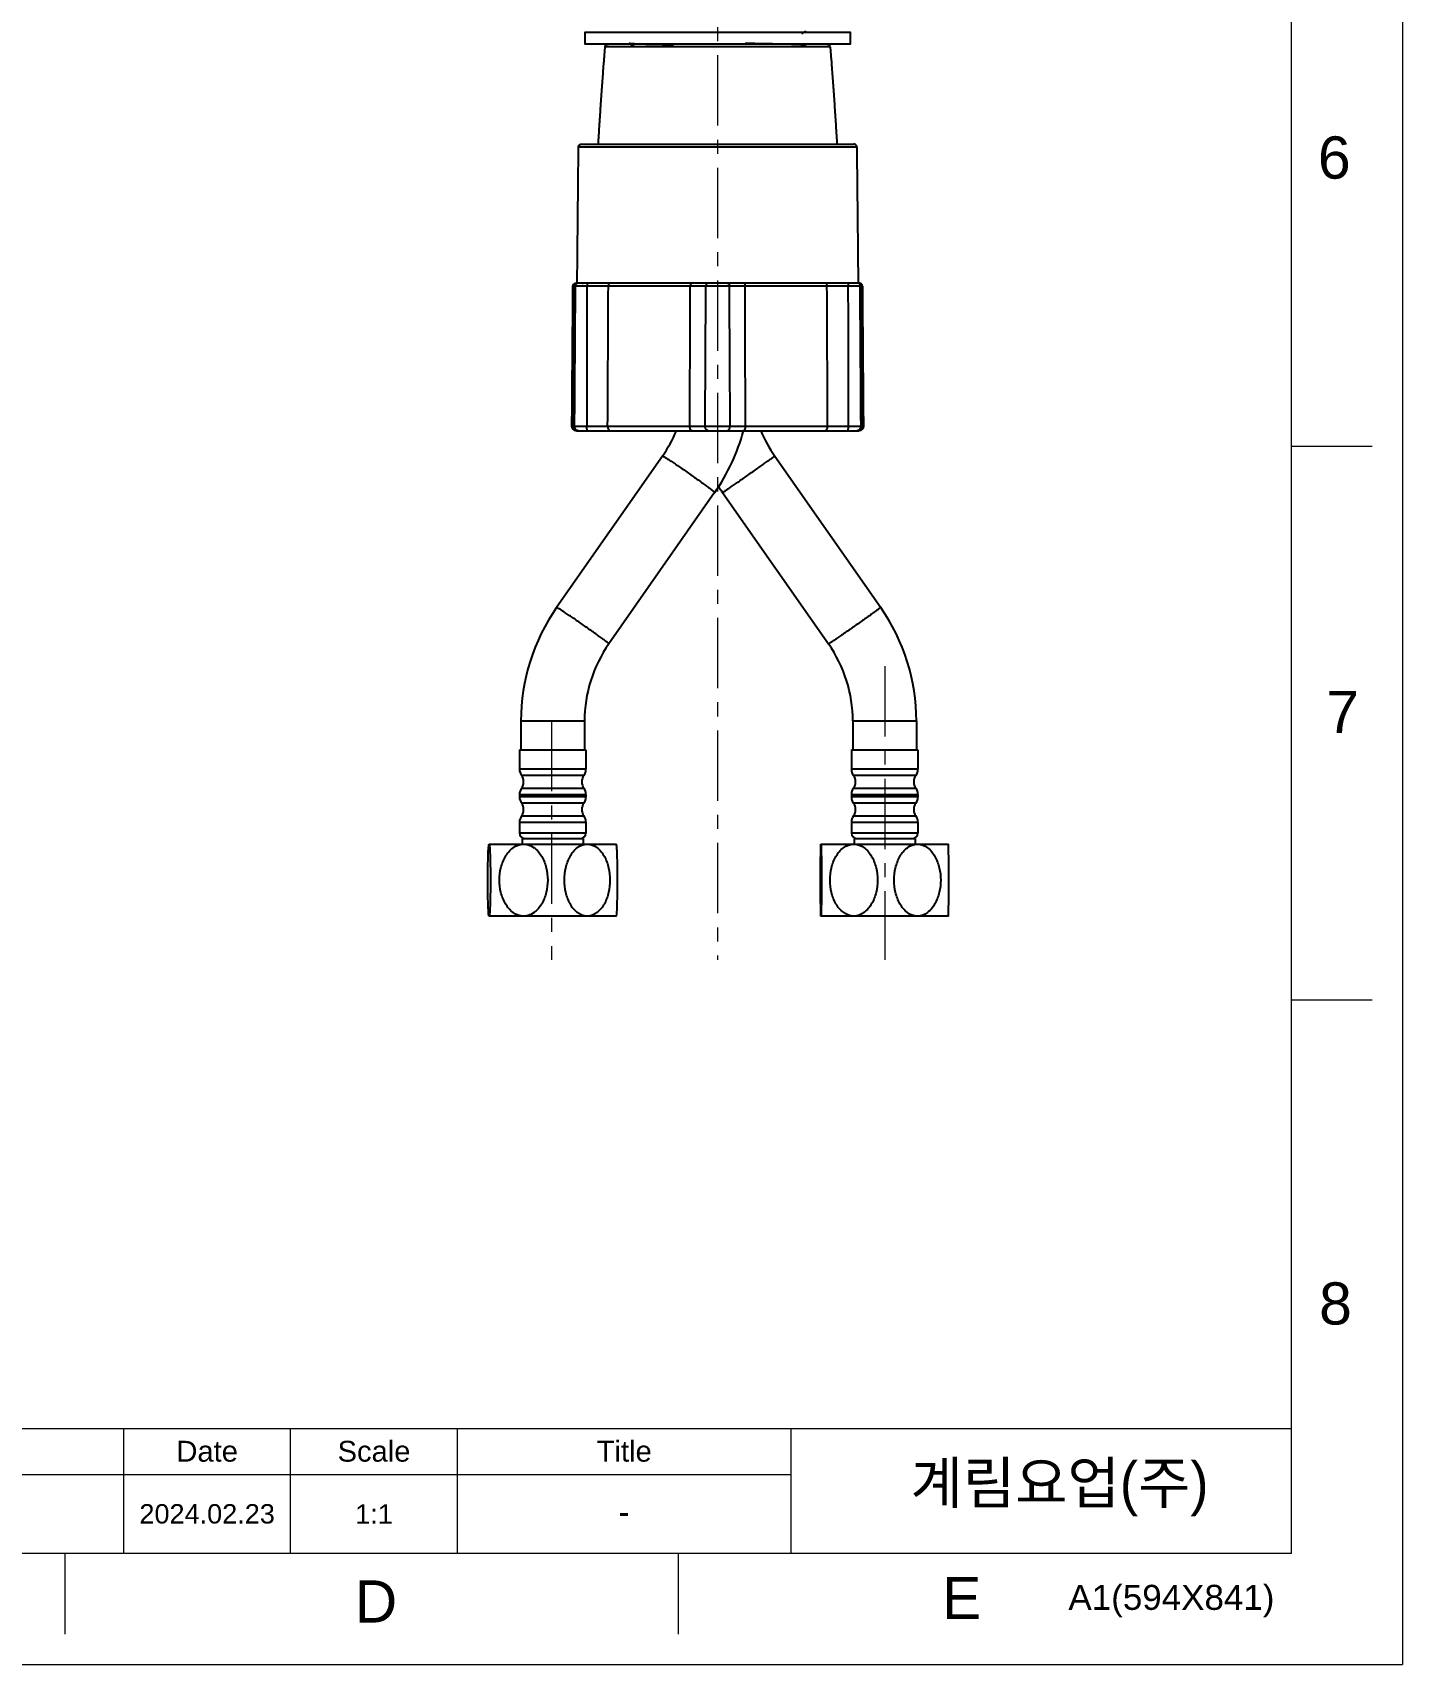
# Model space of a CAD drawing. Header units: millimetres. Extents: x 4823 to 5417, y 1245 to 2085.
# Drawn here: x 5169.3 to 5416.7, y 1245.4 to 1540.1 of the extents above; entities that cross this region are included whole.
import ezdxf

# ---------------------------------------------------------------- set-up
doc = ezdxf.new("R2010")
doc.units = ezdxf.units.MM
doc.linetypes.add('CENTERX2', pattern=[20.32, 12.7, -2.54, 2.54, -2.54])
for name, color, linetype, lineweight in [('CENTER', 1, 'CENTERX2', 15), ('FORM', 7, 'Continuous', 13), ('TEXT', 2, 'Continuous', 13)]:
    doc.layers.add(name, color=color, linetype=linetype, lineweight=lineweight)
doc.styles.add('ARIAL', font='arial.ttf')
doc.styles.add('ROMANS', font='Gulim.ttf')
doc.styles.get("Standard").update_dxf_attribs({"font": 'arial.ttf'})

msp = doc.modelspace()

# ---------------------------------------------------------------- linework, layer by layer
at = {"color": 7, "linetype": 'Continuous'}
for p, q in [((5283.09, 1463.64), (5263.96, 1436.29)), ((5283.09, 1463.64), (5283.1, 1463.64)), ((5303.36, 1463.64), (5322.5, 1436.29)), ((5292.51, 1457.05), (5273.39, 1429.7)), ((5293.94, 1457.04), (5293.94, 1457.04)), ((5293.94, 1457.04), (5313.08, 1429.7)), ((5263.97, 1436.29), (5263.96, 1436.29)), ((5313.08, 1429.7), (5313.08, 1429.7)), ((5257.51, 1415.79), (5269.01, 1415.79)), ((5257.51, 1415.79), (5257.51, 1410.55)), ((5269.01, 1415.79), (5269.01, 1410.55)), ((5317.47, 1415.79), (5328.97, 1415.79)), ((5317.47, 1415.79), (5317.47, 1410.55)), ((5328.97, 1415.79), (5328.97, 1410.55)), ((5257.26, 1410.55), (5269.26, 1410.55)), ((5257.26, 1410.55), (5257.26, 1407.11)), ((5269.26, 1410.55), (5269.26, 1407.11)), ((5317.22, 1410.55), (5329.22, 1410.55)), ((5317.22, 1410.55), (5317.22, 1407.11)), ((5329.22, 1410.55), (5329.22, 1407.11)), ((5269.26, 1407.11), (5257.26, 1407.11)), ((5268.88, 1405.94), (5257.63, 1405.94)), ((5329.22, 1407.11), (5317.22, 1407.11)), ((5328.84, 1405.94), (5317.59, 1405.94)), ((5257.63, 1403.65), (5268.88, 1403.65)), ((5317.59, 1403.65), (5328.84, 1403.65)), ((5257.26, 1402.49), (5269.26, 1402.49)), ((5257.26, 1402.49), (5257.26, 1402.11)), ((5269.26, 1402.11), (5257.26, 1402.11)), ((5268.88, 1400.94), (5257.63, 1400.94)), ((5269.26, 1402.49), (5269.26, 1402.11)), ((5317.22, 1402.49), (5329.22, 1402.49)), ((5317.22, 1402.49), (5317.22, 1402.11)), ((5329.22, 1402.11), (5317.22, 1402.11)), ((5328.84, 1400.94), (5317.59, 1400.94)), ((5329.22, 1402.49), (5329.22, 1402.11)), ((5257.26, 1397.49), (5269.26, 1397.49)), ((5257.26, 1397.49), (5257.26, 1395.55)), ((5257.63, 1398.65), (5268.88, 1398.65)), ((5269.26, 1397.49), (5269.26, 1395.55)), ((5317.22, 1397.49), (5329.22, 1397.49)), ((5317.22, 1397.49), (5317.22, 1395.55)), ((5317.59, 1398.65), (5328.84, 1398.65)), ((5329.22, 1397.49), (5329.22, 1395.55)), ((5269.26, 1395.55), (5257.26, 1395.55)), ((5257.76, 1394.55), (5268.76, 1394.55)), ((5257.76, 1394.55), (5257.76, 1393.55)), ((5268.76, 1394.55), (5268.76, 1393.55)), ((5329.22, 1395.55), (5317.22, 1395.55)), ((5317.72, 1394.55), (5328.72, 1394.55)), ((5317.72, 1394.55), (5317.72, 1393.55)), ((5328.72, 1394.55), (5328.72, 1393.55)), ((5251.73, 1393.47), (5251.76, 1393.55)), ((5251.74, 1393.51), (5251.77, 1393.55)), ((5251.76, 1393.55), (5274.76, 1393.55)), ((5274.78, 1393.47), (5274.76, 1393.55)), ((5311.71, 1393.52), (5311.72, 1393.55)), ((5311.72, 1393.55), (5334.72, 1393.55)), ((5311.71, 1393.54), (5311.72, 1393.55)), ((5334.73, 1393.52), (5334.72, 1393.55)), ((5251.74, 1380.59), (5251.72, 1380.68)), ((5251.76, 1380.55), (5251.73, 1380.63)), ((5251.77, 1380.55), (5251.74, 1380.59)), ((5274.76, 1380.55), (5251.76, 1380.55)), ((5274.76, 1380.55), (5274.78, 1380.63)), ((5274.77, 1380.59), (5274.79, 1380.68)), ((5311.72, 1380.55), (5311.71, 1380.58)), ((5311.72, 1380.55), (5311.71, 1380.55)), ((5334.72, 1380.55), (5311.72, 1380.55)), ((5311.72, 1380.55), (5311.72, 1380.55)), ((5334.72, 1380.55), (5334.73, 1380.58))]:
    msp.add_line(p, q, dxfattribs=at)
msp.add_line((5274.76, 1380.55), (5274.76, 1380.55))
for centre, radius, start, end in [((5263.15, 1477.57), 24.33, 325.0497, 337.2577), ((5262.96, 1477.66), 36.03, 325.1059, 344.7401), ((5323.28, 1477.58), 24.32, 202.769, 214.9788), ((5323.18, 1477.52), 35.7, 212.7536, 214.9951), ((5293.28, 1415.79), 35.77, 145.0354, 180.0023), ((5293.21, 1415.79), 35.75, 359.9997, 34.9955), ((5293.28, 1415.79), 24.27, 145.0371, 180.0034), ((5293.21, 1415.79), 24.25, 359.9996, 34.9953), ((5259.26, 1407.11), 2, 180, 215.6591), ((5256.01, 1404.78), 2, 0.59, 35.6591), ((5270.51, 1404.78), 2, 144.3409, 179.41), ((5267.26, 1407.11), 2, 324.3409, 0), ((5319.22, 1407.11), 2, 180, 215.6591), ((5315.97, 1404.78), 2, 0.59, 35.6591), ((5330.47, 1404.78), 2, 144.3409, 179.41), ((5327.22, 1407.11), 2, 324.3409, 0), ((5259.26, 1402.49), 2, 144.3409, 180), ((5256.01, 1404.82), 2, 324.3409, 359.41), ((5270.51, 1404.82), 2, 180.59, 215.6591), ((5267.26, 1402.49), 2, 0, 35.6591), ((5319.22, 1402.49), 2, 144.3409, 180), ((5315.97, 1404.82), 2, 324.3409, 359.41), ((5330.47, 1404.82), 2, 180.59, 215.6591), ((5327.22, 1402.49), 2, 0, 35.6591), ((5259.26, 1402.11), 2, 180, 215.6591), ((5256.01, 1399.78), 2, 0.59, 35.6591), ((5256.01, 1399.82), 2, 324.3409, 359.41), ((5270.51, 1399.78), 2, 144.3409, 179.41), ((5270.51, 1399.82), 2, 180.59, 215.6591), ((5267.26, 1402.11), 2, 324.3409, 0), ((5319.22, 1402.11), 2, 180, 215.6591), ((5315.97, 1399.78), 2, 0.59, 35.6591), ((5315.97, 1399.82), 2, 324.3409, 359.41), ((5330.47, 1399.78), 2, 144.3409, 179.41), ((5330.47, 1399.82), 2, 180.59, 215.6591), ((5327.22, 1402.11), 2, 324.3409, 0), ((5259.26, 1397.49), 2, 144.3409, 180), ((5267.26, 1397.49), 2, 0, 35.6591), ((5319.22, 1397.49), 2, 144.3409, 180), ((5327.22, 1397.49), 2, 0, 35.6591), ((5258.26, 1395.55), 1, 180, 270), ((5268.26, 1395.55), 1, 270, 0), ((5318.22, 1395.55), 1, 180, 270), ((5328.22, 1395.55), 1, 270, 0)]:
    msp.add_arc(centre, radius, start, end, dxfattribs=at)
for points, weights, knots in [([(5317.05, 1540.1), (5317.05, 1540.1), (5293.05, 1540.1), (5269.05, 1540.1), (5269.05, 1540.1)], [1, 0.707106781187, 1, 0.707106781187, 1], [-75.398224, -75.398224, -75.398224, -37.699112, -37.699112, 0, 0, 0]), ([(5269.05, 1538.1), (5269.05, 1538.1), (5293.05, 1538.1), (5317.05, 1538.1), (5317.05, 1538.1)], [1, 0.707106781187, 1, 0.707106781187, 1], [-75.398224, -75.398224, -75.398224, -37.699112, -37.699112, 0, 0, 0]), ([(5267.92, 1519.46), (5267.92, 1519.66), (5268.07, 1519.81), (5268.22, 1519.95), (5268.42, 1519.95)], [0.995895694351, 0.853553390593, 0.853553390593, 0.853553390593, 1], [0.0058748, 0.0058748, 0.0058748, 0.4162846, 0.4162846, 0.8325693, 0.8325693, 0.8325693]), ([(5268.42, 1519.95), (5268.42, 1519.95), (5293.05, 1519.95), (5317.68, 1519.95), (5317.68, 1519.95)], [1, 0.707106781187, 1, 0.707106781187, 1], [-116.054359, -116.054359, -116.054359, -77.369573, -77.369573, -38.684786, -38.684786, -38.684786]), ([(5318.18, 1519.46), (5318.18, 1519.66), (5318.03, 1519.81), (5317.89, 1519.95), (5317.68, 1519.95)], [0.995895694351, 0.853553390593, 0.853553390593, 0.853553390593, 1], [0.0058748, 0.0058748, 0.0058748, 0.4162846, 0.4162846, 0.8325693, 0.8325693, 0.8325693]), ([(5266.92, 1494.33), (5266.92, 1494.54), (5267.07, 1494.68), (5267.21, 1494.83), (5267.42, 1494.83)], [0.99689541334, 0.853553390593, 0.853553390593, 0.853553390593, 1], [0.0044361, 0.0044361, 0.0044361, 0.4162846, 0.4162846, 0.8325693, 0.8325693, 0.8325693]), ([(5319.19, 1494.33), (5319.18, 1494.54), (5319.04, 1494.68), (5318.89, 1494.83), (5318.68, 1494.83)], [0.99689541334, 0.853553390593, 0.853553390593, 0.853553390593, 1], [0.0044361, 0.0044361, 0.0044361, 0.4162846, 0.4162846, 0.8325693, 0.8325693, 0.8325693]), ([(5267.89, 1468.2), (5267.54, 1468.2), (5267.29, 1468.44), (5267.04, 1468.69), (5267.04, 1469.04)], [1, 0.853553390593, 0.853553390593, 0.853553390593, 1], [0, 0, 0, 0.702057, 0.702057, 1.404114, 1.404114, 1.404114])]:
    msp.add_rational_spline(points, weights, degree=2, knots=knots)
for points, degree in [([(5269.05, 1540.1), (5269.05, 1539.1), (5269.05, 1538.1)], 2), ([(5309.05, 1540.38), (5308.76, 1540.21), (5308.48, 1540.05), (5308.19, 1539.88)], 3), ([(5317.05, 1538.1), (5317.05, 1539.1), (5317.05, 1540.1)], 2), ([(5267.68, 1494.83), (5267.8, 1507.14), (5267.92, 1519.46)], 2), ([(5318.18, 1519.46), (5318.31, 1507.14), (5318.43, 1494.83)], 2), ([(5266.73, 1469.05), (5266.82, 1481.69), (5266.92, 1494.33)], 2), ([(5319.19, 1494.33), (5319.28, 1481.69), (5319.38, 1469.05)], 2), ([(5269.63, 1468.2), (5271.64, 1468.2), (5273.66, 1468.2)], 2), ([(5288.44, 1468.2), (5289.92, 1468.2), (5291.39, 1468.2)], 2), ([(5312.45, 1468.2), (5314.46, 1468.2), (5316.48, 1468.2)], 2)]:
    msp.add_open_spline(points, degree=degree)
at = {"lineweight": -3}
for points, knots in [([(5277.06, 1538.14), (5277.08, 1538.15), (5277.14, 1538.16), (5277.25, 1538.17), (5277.26, 1538.17)], [0.468653, 0.468653, 0.468653, 0.468653, 2.521065, 2.58928, 2.58928, 2.58928, 2.58928]), ([(5298.02, 1538.2), (5298.81, 1538.18), (5300.34, 1538.16), (5302.51, 1538.12), (5304.45, 1538.08), (5306.07, 1538.05), (5307.37, 1538.01), (5308.33, 1537.97), (5308.89, 1537.94), (5309.03, 1537.91), (5309.05, 1537.9)], [30.27235, 30.27235, 30.27235, 30.27235, 32.773832, 35.294896, 37.81596, 40.337024, 42.858088, 45.379152, 47.900216, 49.998281, 49.998281, 49.998281, 49.998281]), ([(5285.07, 1537.88), (5284.57, 1537.89), (5283.38, 1537.91), (5281.65, 1537.95), (5280.01, 1537.98), (5278.72, 1538.02), (5277.76, 1538.06), (5277.21, 1538.09), (5277.07, 1538.12), (5277.06, 1538.13)], [33.56164, 33.56164, 33.56164, 33.56164, 35.294897, 37.815961, 40.337025, 42.858089, 45.379153, 47.900217, 50.008165, 50.008165, 50.008165, 50.008165]), ([(5268.87, 1494.83), (5268.83, 1494.83), (5268.79, 1494.82), (5268.74, 1494.81), (5268.71, 1494.8), (5268.67, 1494.79), (5268.63, 1494.77)], [0.0059786, 0.0059786, 0.0059786, 0.0059786, 0.1350386, 0.1350386, 0.1350386, 0.2577187, 0.2577187, 0.2577187, 0.2577187]), ([(5273.52, 1494.81), (5273.49, 1494.8), (5273.46, 1494.77), (5273.43, 1494.74), (5273.41, 1494.71), (5273.38, 1494.68), (5273.36, 1494.63), (5273.35, 1494.59), (5273.33, 1494.54), (5273.32, 1494.49), (5273.31, 1494.44), (5273.31, 1494.38), (5273.31, 1494.33)], [-0.6722082, -0.6722082, -0.6722082, -0.6722082, -0.4973625, -0.4973625, -0.4973625, -0.3295684, -0.3295684, -0.3295684, -0.1648828, -0.1648828, -0.1648828, 0, 0, 0, 0]), ([(5288.28, 1494.81), (5288.26, 1494.8), (5288.23, 1494.77), (5288.21, 1494.74), (5288.19, 1494.71), (5288.17, 1494.68), (5288.15, 1494.63), (5288.13, 1494.59), (5288.12, 1494.54), (5288.11, 1494.49), (5288.1, 1494.44), (5288.1, 1494.38), (5288.1, 1494.33)], [0.1350386, 0.1350386, 0.1350386, 0.1350386, 0.3098843, 0.3098843, 0.3098843, 0.4776785, 0.4776785, 0.4776785, 0.6423641, 0.6423641, 0.6423641, 0.8072468, 0.8072468, 0.8072468, 0.8072468]), ([(5297.82, 1494.81), (5297.85, 1494.8), (5297.87, 1494.77), (5297.9, 1494.74), (5297.92, 1494.71), (5297.94, 1494.68), (5297.95, 1494.63), (5297.97, 1494.59), (5297.98, 1494.54), (5297.99, 1494.49), (5298, 1494.44), (5298.01, 1494.38), (5298.01, 1494.33)], [-0.6722082, -0.6722082, -0.6722082, -0.6722082, -0.4973625, -0.4973625, -0.4973625, -0.3295684, -0.3295684, -0.3295684, -0.1648828, -0.1648828, -0.1648828, 0, 0, 0, 0]), ([(5312.59, 1494.81), (5312.62, 1494.8), (5312.65, 1494.77), (5312.67, 1494.74), (5312.7, 1494.71), (5312.72, 1494.68), (5312.74, 1494.63), (5312.76, 1494.59), (5312.77, 1494.54), (5312.78, 1494.49), (5312.79, 1494.44), (5312.8, 1494.38), (5312.8, 1494.33)], [0.1350386, 0.1350386, 0.1350386, 0.1350386, 0.3098843, 0.3098843, 0.3098843, 0.4776785, 0.4776785, 0.4776785, 0.6423641, 0.6423641, 0.6423641, 0.8072468, 0.8072468, 0.8072468, 0.8072468]), ([(5273.18, 1469.04), (5273.18, 1468.95), (5273.19, 1468.86), (5273.21, 1468.78), (5273.22, 1468.69), (5273.25, 1468.61), (5273.28, 1468.54), (5273.31, 1468.46), (5273.35, 1468.4), (5273.39, 1468.35), (5273.43, 1468.29), (5273.48, 1468.25), (5273.53, 1468.23), (5273.57, 1468.21), (5273.61, 1468.2), (5273.65, 1468.2)], [0.005971, 0.005971, 0.005971, 0.005971, 0.27783, 0.27783, 0.27783, 0.555346, 0.555346, 0.555346, 0.837848, 0.837848, 0.837848, 1.132066, 1.132066, 1.132066, 1.366222, 1.366222, 1.366222, 1.366222]), ([(5288.44, 1468.2), (5288.4, 1468.2), (5288.37, 1468.21), (5288.33, 1468.23), (5288.29, 1468.25), (5288.25, 1468.29), (5288.21, 1468.35), (5288.17, 1468.4), (5288.14, 1468.46), (5288.11, 1468.54), (5288.09, 1468.61), (5288.06, 1468.69), (5288.05, 1468.78), (5288.04, 1468.86), (5288.03, 1468.95), (5288.03, 1469.04)], [0.007729, 0.007729, 0.007729, 0.007729, 0.241884, 0.241884, 0.241884, 0.536103, 0.536103, 0.536103, 0.818605, 0.818605, 0.818605, 1.09612, 1.09612, 1.09612, 1.367979, 1.367979, 1.367979, 1.367979]), ([(5298.07, 1469.04), (5298.07, 1468.95), (5298.07, 1468.86), (5298.05, 1468.78), (5298.04, 1468.69), (5298.02, 1468.61), (5297.99, 1468.54), (5297.97, 1468.46), (5297.93, 1468.4), (5297.9, 1468.35), (5297.86, 1468.29), (5297.82, 1468.25), (5297.77, 1468.23), (5297.74, 1468.21), (5297.7, 1468.2), (5297.66, 1468.2)], [0.005971, 0.005971, 0.005971, 0.005971, 0.27783, 0.27783, 0.27783, 0.555346, 0.555346, 0.555346, 0.837848, 0.837848, 0.837848, 1.132066, 1.132066, 1.132066, 1.366222, 1.366222, 1.366222, 1.366222]), ([(5312.45, 1468.2), (5312.49, 1468.2), (5312.53, 1468.21), (5312.57, 1468.23), (5312.63, 1468.25), (5312.67, 1468.29), (5312.72, 1468.35), (5312.76, 1468.4), (5312.8, 1468.46), (5312.83, 1468.54), (5312.86, 1468.61), (5312.88, 1468.69), (5312.9, 1468.78), (5312.91, 1468.86), (5312.92, 1468.95), (5312.92, 1469.04)], [0.007729, 0.007729, 0.007729, 0.007729, 0.241884, 0.241884, 0.241884, 0.536103, 0.536103, 0.536103, 0.818605, 0.818605, 0.818605, 1.09612, 1.09612, 1.09612, 1.367979, 1.367979, 1.367979, 1.367979])]:
    msp.add_open_spline(points, degree=3, knots=knots, dxfattribs=at)
for points, weights in [([(5271.5, 1519.95), (5272.04, 1529.01), (5272.73, 1537.55)], [0.885204992467, 0.875321584899, 0.868524332197]), ([(5313.38, 1537.55), (5314.06, 1529.01), (5314.6, 1519.95)], [0.868524332197, 0.875321584899, 0.885204992467]), ([(5267.42, 1494.83), (5267.42, 1494.83), (5267.68, 1494.83)], [1, 0.994010013257, 0.993031662969]), ([(5318.68, 1494.83), (5318.68, 1494.83), (5318.38, 1494.83)], [1, 0.993535787301, 0.992908163617]), ([(5267.57, 1468.2), (5266.73, 1468.2), (5266.73, 1469.04)], [1, 0.707106781187, 1]), ([(5267.57, 1468.2), (5267.57, 1468.2), (5267.88, 1468.2)], [1, 0.993423043113, 0.992787533477]), ([(5267.89, 1468.2), (5267.89, 1468.2), (5269.63, 1468.2)], [1, 0.793353340291, 1]), ([(5273.66, 1468.2), (5279.53, 1468.2), (5288.44, 1468.2)], [1, 0.942180502973, 1]), ([(5291.39, 1468.2), (5293.05, 1468.2), (5294.71, 1468.2)], [1, 0.707106781187, 1]), ([(5316.48, 1468.2), (5318.22, 1468.2), (5318.22, 1468.2)], [1, 0.793353340291, 1]), ([(5318.22, 1468.2), (5318.53, 1468.2), (5318.53, 1468.2)], [0.992766999176, 0.993307259035, 1]), ([(5319.38, 1469.04), (5319.38, 1468.2), (5318.53, 1468.2)], [1, 0.707106781187, 1])]:
    msp.add_rational_spline(points, weights, degree=2)
for points, knots in [([(5272.73, 1537.55), (5272.73, 1537.6), (5272.74, 1537.64), (5272.76, 1537.69), (5272.78, 1537.74), (5272.81, 1537.79), (5272.84, 1537.83), (5272.88, 1537.87), (5272.93, 1537.91), (5272.98, 1537.95), (5273.03, 1537.98), (5273.09, 1538.01), (5273.15, 1538.02), (5273.2, 1538.04), (5273.26, 1538.04), (5273.31, 1538.04)], [0, 0, 0, 0, 0.1432172, 0.1432172, 0.1432172, 0.311237, 0.311237, 0.311237, 0.4904467, 0.4904467, 0.4904467, 0.686095, 0.686095, 0.686095, 0.8436884, 0.8436884, 0.8436884, 0.8436884]), ([(5312.79, 1538.04), (5312.85, 1538.04), (5312.9, 1538.04), (5312.95, 1538.02), (5313.01, 1538.01), (5313.08, 1537.98), (5313.13, 1537.94), (5313.19, 1537.9), (5313.24, 1537.85), (5313.28, 1537.8), (5313.32, 1537.75), (5313.35, 1537.69), (5313.36, 1537.63)], [0, 0, 0, 0, 0.155579, 0.155579, 0.155579, 0.3619061, 0.3619061, 0.3619061, 0.5695643, 0.5695643, 0.5695643, 0.7648052, 0.7648052, 0.7648052, 0.7648052])]:
    msp.add_open_spline(points, degree=3, knots=knots)
for points, weights, knots in [([(5313.38, 1537.55), (5307.53, 1537.55), (5293.05, 1537.55), (5278.57, 1537.55), (5272.73, 1537.55)], [1, 0.837843470874, 1, 0.837843470874, 1], [0, 0, 0, 25.661551, 25.661551, 51.323101, 51.323101, 51.323101]), ([(5267.22, 1494.33), (5267.22, 1494.54), (5267.36, 1494.68), (5267.51, 1494.83), (5267.72, 1494.83)], [0.997126641142, 0.853553390593, 0.853553390593, 0.853553390593, 1], [0.0041041, 0.0041041, 0.0041041, 0.4162846, 0.4162846, 0.8325693, 0.8325693, 0.8325693]), ([(5318.89, 1494.33), (5318.89, 1494.54), (5318.74, 1494.68), (5318.59, 1494.83), (5318.38, 1494.83)], [0.997126641142, 0.853553390593, 0.853553390593, 0.853553390593, 1], [0.0041041, 0.0041041, 0.0041041, 0.4162846, 0.4162846, 0.8325693, 0.8325693, 0.8325693]), ([(5291.39, 1468.2), (5291.14, 1468.2), (5290.97, 1468.45), (5290.79, 1468.7), (5290.79, 1469.05)], [1, 0.923210217113, 1, 0.923210217113, 1], [0, 0, 0, 0.66855, 0.66855, 1.3371, 1.3371, 1.3371]), ([(5316.48, 1468.2), (5316.57, 1468.2), (5316.63, 1468.45), (5316.7, 1468.7), (5316.7, 1469.05)], [1, 0.923210217113, 1, 0.923210217113, 1], [0, 0, 0, 0.66855, 0.66855, 1.3371, 1.3371, 1.3371]), ([(5319.06, 1469.04), (5319.06, 1468.69), (5318.81, 1468.44), (5318.57, 1468.2), (5318.22, 1468.2)], [1, 0.853553390593, 0.853553390593, 0.853553390593, 1], [0, 0, 0, 0.702057, 0.702057, 1.404114, 1.404114, 1.404114])]:
    msp.add_rational_spline(points, weights, degree=2, knots=knots, dxfattribs=at)
for points, degree in [([(5277.91, 1537.63), (5277.63, 1537.8), (5277.34, 1537.96), (5277.06, 1538.13)], 3), ([(5308.71, 1538.1), (5308.82, 1538.03), (5308.94, 1537.97), (5309.05, 1537.9)], 3), ([(5267.04, 1469.05), (5267.13, 1481.69), (5267.22, 1494.33)], 2), ([(5267.32, 1494.33), (5267.23, 1481.69), (5267.15, 1469.05)], 2), ([(5269.45, 1494.33), (5269.43, 1481.69), (5269.41, 1469.05)], 2), ([(5273.31, 1494.33), (5271.38, 1494.33), (5269.45, 1494.33)], 2), ([(5273.59, 1494.83), (5271.58, 1494.83), (5269.58, 1494.83)], 2), ([(5273.18, 1469.05), (5273.23, 1477.48), (5273.27, 1485.9), (5273.31, 1494.33)], 3), ([(5288.03, 1469.05), (5288.05, 1477.48), (5288.07, 1485.9), (5288.1, 1494.33)], 3), ([(5290.92, 1494.33), (5289.51, 1494.33), (5288.1, 1494.33)], 2), ([(5291.27, 1494.83), (5289.81, 1494.83), (5288.34, 1494.83)], 2), ([(5290.79, 1469.05), (5290.86, 1481.69), (5290.92, 1494.33)], 2), ([(5297.76, 1494.83), (5296.29, 1494.83), (5294.83, 1494.83)], 2), ([(5298.01, 1494.33), (5296.6, 1494.33), (5295.18, 1494.33)], 2), ([(5295.31, 1469.05), (5295.25, 1481.69), (5295.18, 1494.33)], 2), ([(5298.07, 1469.05), (5298.05, 1477.48), (5298.03, 1485.9), (5298.01, 1494.33)], 3), ([(5316.52, 1494.83), (5314.52, 1494.83), (5312.52, 1494.83)], 2), ([(5316.65, 1494.33), (5314.72, 1494.33), (5312.8, 1494.33)], 2), ([(5312.92, 1469.05), (5312.88, 1477.48), (5312.84, 1485.9), (5312.8, 1494.33)], 3), ([(5316.7, 1469.05), (5316.67, 1481.69), (5316.65, 1494.33)], 2), ([(5318.95, 1469.05), (5318.87, 1481.69), (5318.78, 1494.33)], 2), ([(5318.89, 1494.33), (5318.97, 1481.69), (5319.06, 1469.05)], 2), ([(5269.41, 1469.05), (5271.3, 1469.05), (5273.18, 1469.05)], 2), ([(5288.03, 1469.05), (5289.41, 1469.05), (5290.79, 1469.05)], 2), ([(5294.71, 1468.2), (5296.19, 1468.2), (5297.66, 1468.2)], 2), ([(5295.31, 1469.05), (5296.69, 1469.05), (5298.07, 1469.05)], 2), ([(5312.92, 1469.05), (5314.81, 1469.05), (5316.7, 1469.05)], 2)]:
    msp.add_open_spline(points, degree=degree, dxfattribs=at)
for points, weights in [([(5267.92, 1519.46), (5267.92, 1519.46), (5293.05, 1519.46)], [1, 0.707106781187, 1]), ([(5293.05, 1519.46), (5318.18, 1519.46), (5318.18, 1519.46)], [1, 0.707106781187, 1]), ([(5266.92, 1494.33), (5266.92, 1494.33), (5267.22, 1494.33)], [0.972553313786, 0.972553313786, 0.978195733654]), ([(5269.45, 1494.33), (5267.22, 1494.33), (5267.22, 1494.33)], [1, 0.758819045103, 0.914835766825]), ([(5267.51, 1494.72), (5267.32, 1494.57), (5267.32, 1494.33)], [0.85789133668, 0.833547852898, 1]), ([(5269.58, 1494.83), (5267.72, 1494.83), (5267.72, 1494.83)], [1, 0.793353340291, 1]), ([(5269.58, 1494.83), (5269.45, 1494.83), (5269.45, 1494.33)], [1, 0.709570736537, 1]), ([(5288.1, 1494.33), (5279.23, 1494.33), (5273.31, 1494.33)], [1, 0.945106627571, 1]), ([(5288.34, 1494.83), (5279.46, 1494.83), (5273.59, 1494.83)], [1, 0.943135436436, 1]), ([(5291.27, 1494.83), (5290.92, 1494.83), (5290.92, 1494.33)], [1, 0.709570736536, 1]), ([(5295.18, 1494.33), (5293.05, 1494.33), (5290.92, 1494.33)], [1, 0.707106781187, 1]), ([(5294.83, 1494.83), (5293.05, 1494.83), (5291.27, 1494.83)], [1, 0.707106781187, 1]), ([(5294.83, 1494.83), (5295.18, 1494.83), (5295.18, 1494.33)], [1, 0.709570736536, 1]), ([(5312.52, 1494.83), (5306.64, 1494.83), (5297.76, 1494.83)], [1, 0.943135436436, 1]), ([(5312.8, 1494.33), (5306.88, 1494.33), (5298.01, 1494.33)], [1, 0.945106627571, 1]), ([(5318.38, 1494.83), (5318.38, 1494.83), (5316.52, 1494.83)], [1, 0.793353340291, 1]), ([(5316.52, 1494.83), (5316.65, 1494.83), (5316.65, 1494.33)], [1, 0.709570736537, 1]), ([(5318.89, 1494.33), (5318.89, 1494.33), (5316.65, 1494.33)], [0.914835766825, 0.758819045103, 1]), ([(5318.78, 1494.33), (5318.78, 1494.43), (5318.75, 1494.52)], [1, 0.924975297021, 0.888711881317]), ([(5318.89, 1494.33), (5319.19, 1494.33), (5319.19, 1494.33)], [0.978152195993, 0.972553313786, 0.972553313786]), ([(5267.05, 1469.05), (5266.73, 1469.05), (5266.73, 1469.05)], [0.978764021773, 0.972757538549, 0.972757538549]), ([(5267.04, 1469.05), (5267.04, 1469.05), (5269.41, 1469.05)], [0.914835766825, 0.758819045103, 1]), ([(5267.15, 1469.05), (5267.15, 1468.28), (5267.89, 1468.2)], [1, 0.727371173155, 0.962275279492]), ([(5269.63, 1468.2), (5269.41, 1468.2), (5269.41, 1469.05)], [1, 0.707106781187, 1]), ([(5273.18, 1469.05), (5279.13, 1469.05), (5288.03, 1469.05)], [1, 0.945515077098, 1]), ([(5290.79, 1469.05), (5293.05, 1469.05), (5295.31, 1469.05)], [1, 0.707106781187, 1]), ([(5294.71, 1468.2), (5295.31, 1468.2), (5295.31, 1469.05)], [1, 0.707106781187, 1]), ([(5297.66, 1468.2), (5306.57, 1468.2), (5312.45, 1468.2)], [1, 0.942180502973, 1]), ([(5298.07, 1469.05), (5306.97, 1469.05), (5312.92, 1469.05)], [1, 0.945515077098, 1]), ([(5316.7, 1469.05), (5319.06, 1469.05), (5319.06, 1469.05)], [1, 0.758819045102, 0.914835766825]), ([(5318.57, 1468.33), (5318.96, 1468.58), (5318.95, 1469.05)], [0.864161764924, 0.814138159373, 1]), ([(5319.38, 1469.05), (5319.38, 1469.05), (5319.06, 1469.05)], [0.972757538549, 0.972757538549, 0.978584049789])]:
    msp.add_rational_spline(points, weights, degree=2, dxfattribs=at)
at = {"color": 7, "linetype": 'Continuous'}
for points, knots in [([(5283.1, 1463.64), (5283.15, 1463.64), (5283.3, 1463.53), (5283.61, 1463.37), (5284.07, 1463.06), (5284.68, 1462.67), (5285.4, 1462.19), (5286.52, 1461.43), (5287.99, 1460.41), (5289.43, 1459.39), (5290.51, 1458.61), (5291.19, 1458.11), (5291.74, 1457.7), (5292.12, 1457.41), (5292.33, 1457.24), (5292.44, 1457.14), (5292.48, 1457.09), (5292.52, 1457.06), (5292.51, 1457.05)], [0, 0, 0, 0, 0.013451, 0.044946, 0.093417, 0.157085, 0.233575, 0.320022, 0.5096, 0.697706, 0.782366, 0.856447, 0.917174, 0.962294, 0.978458, 0.990152, 0.997288, 1, 1, 1, 1]), ([(5293.94, 1457.04), (5293.95, 1457.04), (5293.98, 1457.07), (5294.06, 1457.11), (5294.18, 1457.2), (5294.43, 1457.36), (5294.83, 1457.63), (5295.42, 1458.03), (5296.13, 1458.52), (5297.24, 1459.29), (5298.42, 1460.11), (5299.61, 1460.95), (5300.48, 1461.56), (5301.27, 1462.12), (5301.97, 1462.62), (5302.47, 1462.98), (5302.81, 1463.22), (5303, 1463.36), (5303.15, 1463.47), (5303.27, 1463.56), (5303.31, 1463.61), (5303.36, 1463.63), (5303.36, 1463.64)], [0, 0, 0, 0, 0.003119, 0.010951, 0.023443, 0.040487, 0.087508, 0.150234, 0.226282, 0.312749, 0.503504, 0.600531, 0.693726, 0.779546, 0.854721, 0.916383, 0.941397, 0.962192, 0.978586, 0.99041, 0.997558, 1, 1, 1, 1]), ([(5273.39, 1429.7), (5273.39, 1429.71), (5273.36, 1429.75), (5273.31, 1429.8), (5273.2, 1429.89), (5272.99, 1430.06), (5272.62, 1430.35), (5272.06, 1430.76), (5271.39, 1431.26), (5270.31, 1432.04), (5268.86, 1433.07), (5267.39, 1434.08), (5266.28, 1434.84), (5265.55, 1435.32), (5264.95, 1435.72), (5264.48, 1436.02), (5264.17, 1436.18), (5264.02, 1436.29), (5263.97, 1436.29)], [0, 0, 0, 0, 0.002712, 0.009848, 0.021542, 0.037706, 0.082826, 0.143553, 0.217634, 0.302294, 0.4904, 0.679978, 0.766425, 0.842915, 0.906583, 0.955054, 0.986549, 1, 1, 1, 1]), ([(5322.5, 1436.29), (5322.51, 1436.28), (5322.45, 1436.26), (5322.41, 1436.21), (5322.29, 1436.13), (5322.15, 1436.02), (5321.95, 1435.87), (5321.62, 1435.63), (5321.12, 1435.27), (5320.42, 1434.78), (5319.62, 1434.21), (5318.76, 1433.6), (5317.56, 1432.76), (5316.39, 1431.94), (5315.27, 1431.17), (5314.56, 1430.68), (5313.97, 1430.28), (5313.57, 1430.01), (5313.33, 1429.85), (5313.21, 1429.77), (5313.13, 1429.73), (5313.09, 1429.7), (5313.08, 1429.7)], [0, 0, 0, 0, 0.002442, 0.00959, 0.021414, 0.037808, 0.058603, 0.083617, 0.145279, 0.220454, 0.306274, 0.399469, 0.496496, 0.687251, 0.773718, 0.849766, 0.912492, 0.959513, 0.976557, 0.989049, 0.996881, 1, 1, 1, 1]), ([(5251.53, 1387.05), (5251.53, 1387.74), (5251.54, 1389.08), (5251.57, 1390.71), (5251.61, 1391.88), (5251.64, 1392.6), (5251.69, 1393.12), (5251.71, 1393.41), (5251.74, 1393.51)], [0, 0, 0, 0, 0.322331, 0.622349, 0.75464, 0.867435, 0.952423, 1, 1, 1, 1]), ([(5251.77, 1393.55), (5251.79, 1393.55), (5251.81, 1393.47), (5251.83, 1393.36), (5251.85, 1393.15), (5251.89, 1392.76), (5251.92, 1392.13), (5251.95, 1391.27), (5251.98, 1390.3), (5252, 1388.88), (5252.01, 1387.79), (5252.01, 1387.05)], [0, 0, 0, 0, 0.007871, 0.027864, 0.059633, 0.101809, 0.211483, 0.346022, 0.49724, 0.659362, 1, 1, 1, 1]), ([(5253.64, 1387.05), (5253.64, 1387.79), (5253.81, 1389.28), (5254.61, 1391.34), (5255.95, 1393.02), (5257.33, 1393.55), (5258, 1393.55)], [0, 0, 0, 0, 0.261751, 0.519044, 0.76646, 1, 1, 1, 1]), ([(5258, 1393.55), (5258.66, 1393.55), (5260.04, 1393.02), (5261.39, 1391.34), (5262.18, 1389.28), (5262.35, 1387.79), (5262.35, 1387.05)], [0, 0, 0, 0, 0.233538, 0.480949, 0.738254, 1, 1, 1, 1]), ([(5265.36, 1387.05), (5265.36, 1387.79), (5265.53, 1389.27), (5266.27, 1391.32), (5267.53, 1393), (5268.85, 1393.55), (5269.48, 1393.55)], [0, 0, 0, 0, 0.266679, 0.527096, 0.773472, 1, 1, 1, 1]), ([(5269.48, 1393.55), (5270.12, 1393.55), (5271.44, 1393), (5272.7, 1391.32), (5273.44, 1389.27), (5273.6, 1387.79), (5273.6, 1387.05)], [0, 0, 0, 0, 0.226526, 0.472897, 0.733327, 1, 1, 1, 1]), ([(5274.98, 1387.05), (5274.98, 1387.74), (5274.97, 1389.08), (5274.94, 1390.71), (5274.9, 1391.88), (5274.87, 1392.6), (5274.83, 1393.12), (5274.8, 1393.41), (5274.77, 1393.51)], [0, 0, 0, 0, 0.322332, 0.622335, 0.754608, 0.867416, 0.952425, 1, 1, 1, 1]), ([(5311.63, 1387.05), (5311.63, 1387.77), (5311.64, 1389.16), (5311.65, 1390.85), (5311.67, 1392.04), (5311.67, 1392.75), (5311.7, 1393.22), (5311.69, 1393.47), (5311.71, 1393.54)], [0, 0, 0, 0, 0.334228, 0.64295, 0.776785, 0.88773, 0.96576, 1, 1, 1, 1]), ([(5311.72, 1393.55), (5311.73, 1393.55), (5311.72, 1393.48), (5311.73, 1393.45), (5311.74, 1393.42)], [0, 0, 0, 0, 0.259118, 1, 1, 1, 1]), ([(5311.74, 1393.42), (5311.76, 1393.1), (5311.77, 1392.25), (5311.8, 1390.13), (5311.8, 1388.33), (5311.8, 1387.05)], [0, 0, 0, 0, 0.151609, 0.397007, 1, 1, 1, 1]), ([(5313.36, 1387.05), (5313.36, 1387.79), (5313.52, 1389.28), (5314.3, 1391.33), (5315.62, 1393.01), (5316.99, 1393.55), (5317.64, 1393.55)], [0, 0, 0, 0, 0.263235, 0.521463, 0.768557, 1, 1, 1, 1]), ([(5317.64, 1393.55), (5318.29, 1393.55), (5319.66, 1393.01), (5320.98, 1391.33), (5321.76, 1389.28), (5321.92, 1387.79), (5321.92, 1387.05)], [0, 0, 0, 0, 0.23144, 0.47853, 0.73677, 1, 1, 1, 1]), ([(5324.94, 1387.05), (5324.94, 1387.79), (5325.1, 1389.27), (5325.86, 1391.33), (5327.15, 1393), (5328.49, 1393.55), (5329.14, 1393.55)], [0, 0, 0, 0, 0.264991, 0.524332, 0.771055, 1, 1, 1, 1]), ([(5329.14, 1393.55), (5329.78, 1393.55), (5331.12, 1393), (5332.41, 1391.33), (5333.17, 1389.27), (5333.34, 1387.79), (5333.34, 1387.05)], [0, 0, 0, 0, 0.228943, 0.475661, 0.735015, 1, 1, 1, 1]), ([(5334.8, 1387.05), (5334.8, 1387.77), (5334.8, 1389.16), (5334.79, 1390.85), (5334.77, 1392.04), (5334.76, 1392.75), (5334.73, 1393.22), (5334.74, 1393.47), (5334.72, 1393.54)], [0, 0, 0, 0, 0.334221, 0.642962, 0.776808, 0.887735, 0.965746, 1, 1, 1, 1]), ([(5251.72, 1380.68), (5251.67, 1381), (5251.63, 1381.85), (5251.57, 1383.31), (5251.54, 1385.11), (5251.53, 1386.39), (5251.53, 1387.05)], [0, 0, 0, 0, 0.1523, 0.397666, 0.689244, 1, 1, 1, 1]), ([(5252.01, 1387.05), (5252.01, 1386.31), (5252, 1385.22), (5251.98, 1383.8), (5251.95, 1382.82), (5251.92, 1381.97), (5251.89, 1381.34), (5251.85, 1380.95), (5251.83, 1380.74), (5251.81, 1380.63), (5251.79, 1380.55), (5251.77, 1380.55)], [0, 0, 0, 0, 0.340622, 0.502732, 0.653984, 0.788531, 0.898189, 0.940354, 0.972118, 0.992123, 1, 1, 1, 1]), ([(5258, 1380.55), (5257.33, 1380.55), (5255.95, 1381.08), (5254.61, 1382.76), (5253.81, 1384.82), (5253.64, 1386.3), (5253.64, 1387.05)], [0, 0, 0, 0, 0.233538, 0.480949, 0.738254, 1, 1, 1, 1]), ([(5262.35, 1387.05), (5262.35, 1386.3), (5262.18, 1384.82), (5261.39, 1382.76), (5260.04, 1381.08), (5258.66, 1380.55), (5258, 1380.55)], [0, 0, 0, 0, 0.261751, 0.519044, 0.76646, 1, 1, 1, 1]), ([(5269.48, 1380.55), (5268.85, 1380.55), (5267.53, 1381.1), (5266.27, 1382.78), (5265.53, 1384.83), (5265.36, 1386.3), (5265.36, 1387.05)], [0, 0, 0, 0, 0.226526, 0.472897, 0.733327, 1, 1, 1, 1]), ([(5273.6, 1387.05), (5273.6, 1386.3), (5273.44, 1384.83), (5272.7, 1382.78), (5271.44, 1381.1), (5270.12, 1380.55), (5269.48, 1380.55)], [0, 0, 0, 0, 0.266679, 0.527096, 0.773472, 1, 1, 1, 1]), ([(5274.79, 1380.68), (5274.85, 1381), (5274.88, 1381.85), (5274.94, 1383.31), (5274.97, 1385.11), (5274.98, 1386.39), (5274.98, 1387.05)], [0, 0, 0, 0, 0.152063, 0.397445, 0.689118, 1, 1, 1, 1]), ([(5311.71, 1380.55), (5311.69, 1380.63), (5311.7, 1380.87), (5311.67, 1381.35), (5311.67, 1382.05), (5311.65, 1383.25), (5311.64, 1384.93), (5311.63, 1386.33), (5311.63, 1387.05)], [0, 0, 0, 0, 0.034276, 0.1123, 0.223229, 0.35707, 0.665796, 1, 1, 1, 1]), ([(5311.8, 1387.05), (5311.8, 1386.32), (5311.8, 1384.93), (5311.79, 1383.25), (5311.77, 1382.05), (5311.77, 1381.35), (5311.73, 1380.87), (5311.74, 1380.62), (5311.72, 1380.55)], [0, 0, 0, 0, 0.334723, 0.643806, 0.777705, 0.888568, 0.966303, 1, 1, 1, 1]), ([(5317.64, 1380.55), (5316.99, 1380.55), (5315.62, 1381.09), (5314.3, 1382.77), (5313.52, 1384.82), (5313.36, 1386.3), (5313.36, 1387.05)], [0, 0, 0, 0, 0.23144, 0.47853, 0.73677, 1, 1, 1, 1]), ([(5321.92, 1387.05), (5321.92, 1386.3), (5321.76, 1384.82), (5320.98, 1382.77), (5319.66, 1381.09), (5318.29, 1380.55), (5317.64, 1380.55)], [0, 0, 0, 0, 0.263235, 0.521463, 0.768557, 1, 1, 1, 1]), ([(5329.14, 1380.55), (5328.49, 1380.55), (5327.15, 1381.09), (5325.86, 1382.77), (5325.1, 1384.82), (5324.94, 1386.3), (5324.94, 1387.05)], [0, 0, 0, 0, 0.228943, 0.475661, 0.735015, 1, 1, 1, 1]), ([(5333.34, 1387.05), (5333.34, 1386.3), (5333.17, 1384.82), (5332.41, 1382.77), (5331.12, 1381.09), (5329.78, 1380.55), (5329.14, 1380.55)], [0, 0, 0, 0, 0.264991, 0.524332, 0.771055, 1, 1, 1, 1]), ([(5334.72, 1380.55), (5334.74, 1380.63), (5334.73, 1380.87), (5334.76, 1381.35), (5334.77, 1382.05), (5334.79, 1383.25), (5334.8, 1384.93), (5334.8, 1386.33), (5334.8, 1387.05)], [0, 0, 0, 0, 0.03426, 0.112302, 0.223248, 0.35708, 0.665787, 1, 1, 1, 1])]:
    msp.add_open_spline(points, degree=3, knots=knots, dxfattribs=at)
at = {"layer": 'CENTER'}
for p, q in [((5323.22, 1425.69), (5323.22, 1372.67)), ((5263.05, 1415.79), (5263.05, 1372.67))]:
    msp.add_line(p, q, dxfattribs=at)
msp.add_rational_spline([(5020.34, 1836.59), (5037.25, 1836.59), (5045.95, 1836.59), (5072.04, 1836.59), (5089.43, 1836.59), (5128.04, 1836.59), (5149.26, 1836.59), (5177.32, 1836.59), (5184.17, 1836.59), (5195.36, 1836.59), (5199.7, 1836.59), (5206.45, 1836.59), (5208.85, 1836.59), (5213.65, 1836.59), (5216.04, 1836.6), (5219.5, 1836.59), (5220.59, 1836.59), (5222.77, 1836.58), (5223.87, 1836.58), (5226.17, 1836.58), (5227.37, 1836.58), (5229.5, 1836.6), (5230.41, 1836.61), (5232.2, 1836.62), (5233.07, 1836.63), (5234.98, 1836.63), (5236.01, 1836.63), (5237.83, 1836.59), (5238.63, 1836.57), (5239.58, 1836.52), (5239.73, 1836.52), (5239.88, 1836.51), (5271.03, 1833.77), (5292.39, 1810.94), (5293.05, 1779.68), (5293.05, 1644.01), (5293.05, 1508.34), (5293.05, 1372.67)], [1, 1, 1, 1, 1, 1, 1, 1, 1, 1, 1, 1, 1, 1, 1, 1, 1, 1, 1, 1, 1, 1, 1, 1, 1, 1, 1, 1, 1, 1, 1, 1, 0.829653998567, 0.829653998567, 1, 1, 1, 1], degree=3, knots=[0, 0, 0, 0, 0.063691, 0.063691, 0.191074, 0.191074, 0.346433, 0.346433, 0.396589, 0.396589, 0.428392, 0.428392, 0.445954, 0.445954, 0.463516, 0.463516, 0.471489, 0.471489, 0.479463, 0.479463, 0.488086, 0.488086, 0.494698, 0.494698, 0.501309, 0.501309, 0.509489, 0.509489, 0.516105, 0.516105, 0.517392, 0.517392, 0.517392, 1.97947, 1.97947, 1.97947, 2.97947, 2.97947, 2.97947, 2.97947], dxfattribs=at)
at = {"layer": 'FORM', "color": 7, "linetype": 'Continuous'}
for p, q in [((5416.73, 2085.43), (5416.73, 1245.43)), ((5396.73, 1265.43), (5396.73, 2065.43)), ((5396.73, 1465.43), (5411.26, 1465.43)), ((5396.73, 1365.43), (5411.26, 1365.43)), ((5175.13, 1265.43), (5175.13, 1250.89)), ((5285.93, 1265.43), (5285.93, 1250.89)), ((4822.73, 1245.43), (5416.73, 1245.43))]:
    msp.add_line(p, q, dxfattribs=at)
at = {"layer": 'FORM'}
for p, q in [((4989.14, 1288.03), (5396.73, 1288.03)), ((5185.78, 1265.43), (5185.78, 1288.03)), ((5185.78, 1265.43), (5185.78, 1288.03)), ((5185.78, 1265.43), (5185.78, 1288.03)), ((5215.91, 1265.43), (5215.91, 1288.03)), ((5246.05, 1265.43), (5246.05, 1288.03)), ((5306.32, 1265.43), (5306.32, 1288.03)), ((4953.73, 1279.74), (5306.32, 1279.74))]:
    msp.add_line(p, q, dxfattribs=at)
at = {"layer": 'FORM', "linetype": 'Continuous'}
msp.add_line((5396.73, 1265.43), (4842.73, 1265.43), dxfattribs=at)

# ---------------------------------------------------------------- texts
at = {"layer": 'FORM', "char_height": 7.62, "attachment_point": 5}
for s, width, insert in [('6', 50, (5404.43, 1517.49)), ('7', 50, (5405.93, 1417.41)), ('8', 50, (5404.65, 1310.55)), ('E', 10, (5337.13, 1257.42)), ('D', 10, (5231.33, 1256.79))]:
    msp.add_mtext_dynamic_manual_height_columns(s, width=width, gutter_width=12.5, heights=[0], dxfattribs=dict(at, insert=insert))
at = {"layer": 'TEXT', "style": 'ARIAL'}
msp.add_text('A1(594X841)', height=4.5204, dxfattribs=at).set_placement((5356.41, 1255.27))
at = {"layer": 'TEXT', "char_height": 3.767, "attachment_point": 5}
for s, width, insert in [('Date', 30.1361, (5200.84, 1283.89)), ('Scale', 30.1361, (5230.98, 1283.89)), ('Title', 60.2721, (5276.18, 1283.89))]:
    msp.add_mtext_dynamic_manual_height_columns(s, width=width, gutter_width=18.84, heights=[0], dxfattribs=dict(at, insert=insert))
at = {"layer": 'TEXT', "linetype": 'CENTERX2', "insert": (5354.8, 1277.09), "char_height": 7.534, "attachment_point": 5, "style": 'ROMANS'}
msp.add_mtext_dynamic_manual_height_columns('{\\fHYGothic-Medium|b0|i0|c129|p18;계림요업(주)}', width=90.4082, gutter_width=18.84, heights=[0], dxfattribs=at)
at = {"layer": 'TEXT', "attachment_point": 5}
for s, width, insert, char_height, style in [('2024.02.23', 30.1361, (5200.84, 1272.59), 3.5, 'ARIAL'), ('1:1', 30.1361, (5230.98, 1272.59), 3.5, 'ARIAL'), ('-', 47.9371, (5276.11, 1273), 4.52, 'ROMANS')]:
    msp.add_mtext_dynamic_manual_height_columns(s, width=width, gutter_width=18.84, heights=[0], dxfattribs=dict(at, insert=insert, char_height=char_height, style=style))

doc.saveas('drawing.dxf')
